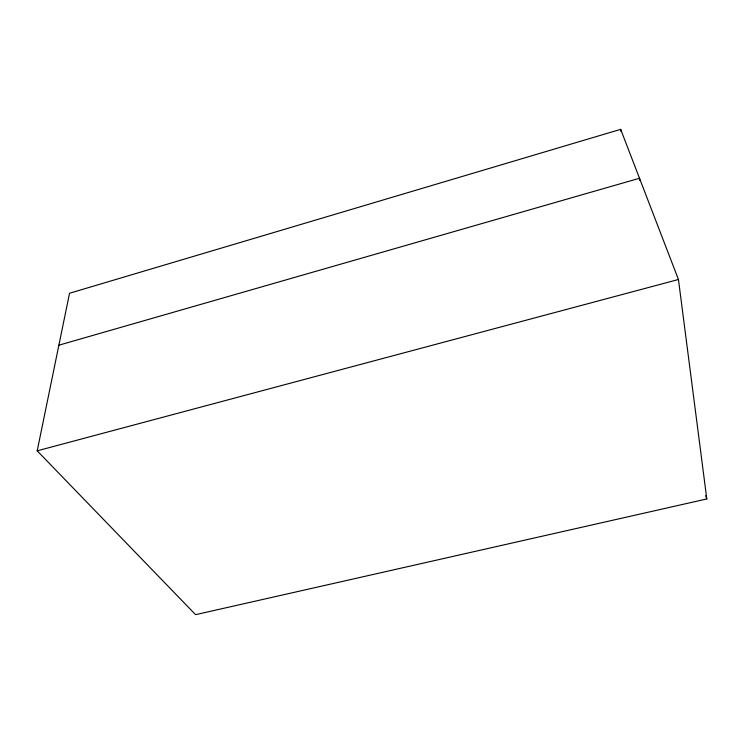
<?xml version="1.0" encoding="UTF-8"?>
<svg xmlns="http://www.w3.org/2000/svg" width="744" height="744" viewBox="0 0 744 744"><rect width="100%" height="100%" fill="white"/><g stroke="black" fill="none" stroke-linecap="round" stroke-linejoin="round"><path stroke-width="1.12" d="M37.2 450.827L69.536 293.257L620.673 129.335L678.454 279.502L706.8 498.954L195.588 614.665L37.2 450.827L678.454 279.502M58.878 345.188L639.505 178.262L639.859 180.55M705.684 495.681L706.8 498.954M620.673 129.335L621.054 131.623"/></g></svg>
